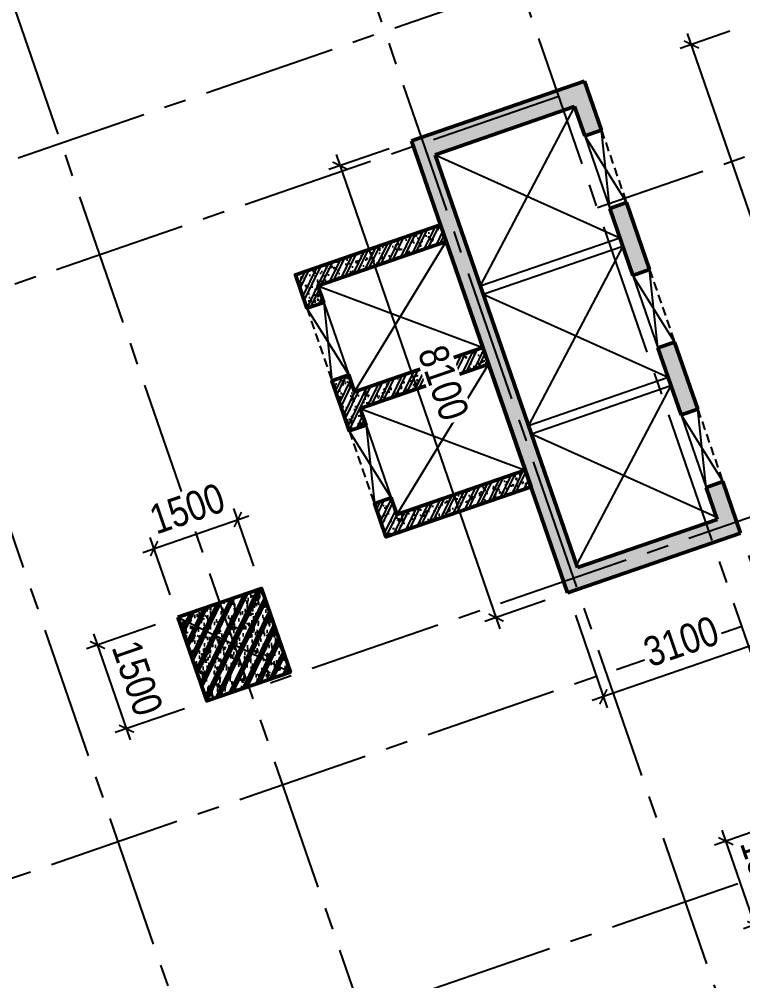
# Model space of a CAD drawing. Header units: millimetres. Extents: x -1534340 to 1713810, y -1348191 to 1114081.
# Drawn here: x 904508 to 916762, y -479346 to -463057 of the extents above; entities that cross this region are included whole.
import ezdxf
from ezdxf.xclip import XClip

# ---------------------------------------------------------------- set-up
doc = ezdxf.new("R2010")
doc.units = ezdxf.units.MM
doc.header["$LTSCALE"] = 100
doc.header["$XCLIPFRAME"] = 0
doc.header["$PDMODE"] = 32
doc.header["$PDSIZE"] = 2.5
for name, pattern in [('CENTER2', [1.125, 0.75, -0.125, 0.125, -0.125]), ('DASHED', [4.5, 3, -1.5]), ('Xref_ST_MBDV Cot vach 30.7.2022$0$DASHDOT', [1, 0.5, -0.25, 0, -0.25])]:
    doc.linetypes.add(name, pattern=pattern)
for name, color, linetype in [('ccu11-Khuat', 9, 'DASHED'), ('ccu11-Manh', 8, 'Continuous'), ('ccu11-Thay', 7, 'Continuous'), ('ccu12-Manh', 8, 'Continuous'), ('ccu12-Truc', 13, 'CENTER2'), ('KC2-DIM', 251, 'Continuous'), ('KT-Hatch', 251, 'Continuous'), ('xref.asix of  podium$0$xref.asix of  podium$0$KT-Hatch', 251, 'Continuous'), ('Xref_ST_MBDV Cot vach 30.7.2022$0$Xref_ST_MBDV Cot vach 30.7.2022|Xref_ST_MBDV Cot vach 30.7.2022|Xref_ST_MBDV Cot vach 30.7.2022|Xref_ST_MBDV Cot vach 30.7.2022|A-WALL-PATT', 251, 'Continuous'), ('Xref_ST_MBDV Cot vach 30.7.2022$0$Xref_ST_MBDV Cot vach 30.7.2022|Xref_ST_MBDV Cot vach 30.7.2022|Xref_ST_MBDV Cot vach 30.7.2022|Xref_ST_MBDV Cot vach 30.7.2022|Site_plot line', 1, 'Xref_ST_MBDV Cot vach 30.7.2022$0$DASHDOT')]:
    doc.layers.add(name, color=color, linetype=linetype)
for name, color, linetype, lineweight in [('KT-Net cot vach', 6, 'Continuous', 50), ('ST_MBDV Cot vach 220805$0$Xref_ST_MBDV Cot vach 30.7.2022$0$KT-Net cot vach', 6, 'Continuous', 50), ('xref.asix of  podium$0$xref.asix of  podium$0$ST_MBDV Cot vach 220805$0$KT-Net cot vach', 6, 'Continuous', 50)]:
    doc.layers.add(name, color=color, linetype=linetype, lineweight=lineweight)
doc.styles.add('Arial Narrow', font='ARIALN.TTF')
doc.dimstyles.new('ccu12-200', dxfattribs={"dimscale": 200, "dimtxt": 2.5, "dimasz": 1, "dimexe": 1, "dimexo": 2, "dimgap": 1, "dimtad": 1, "dimdec": 0, "dimrnd": 5, "dimdsep": 46, "dimtxsty": 'Arial Narrow', "dimblk": 'ARCHTICK', "dimcen": -1, "dimdle": 1, "dimclrd": 256, "dimclre": 256, "dimclrt": 3, "dimadec": 0, "dimazin": 2, "dimtfac": 0.1, "dimtdec": 0, "dimtmove": 0, "dimatfit": 1, "dimldrblk": 'ARCHTICK', "dimfxl": 1, "dimtvp": 0.8333333333333334, "dimtolj": 1, "dimtzin": 12, "dimarcsym": 0})

# ---------------------------------------------------------------- blocks, each defined once
blk = doc.blocks.new('Xref_ST_MBDV Cot vach 30.7.2022$0$Tuong Vay01-flat-1')
at = {"layer": 'Xref_ST_MBDV Cot vach 30.7.2022$0$Xref_ST_MBDV Cot vach 30.7.2022|Xref_ST_MBDV Cot vach 30.7.2022|Xref_ST_MBDV Cot vach 30.7.2022|Xref_ST_MBDV Cot vach 30.7.2022|A-WALL-PATT'}
h = blk.add_hatch(dxfattribs=at)
h.set_pattern_fill('ACET-2D-VATLIEU04', color=256, scale=50, pattern_type=2)
h.set_pattern_definition([(49.99999999999999, (-11139561.83942936, -1407213.44759845), (-225.902473859489, 189.5546824974008), [37.49999998626113, -412.4999998488724]), (355, (-11139561.83942936, -1407213.44759845), (32.12721218541265, 367.2157156157773), [29.99999999490911, -329.9999999440002]), (100.4514, (-11139531.95358936, -1407216.06226845), (-341.2315265778452, -62.9441868767608), [31.87009499667636, -350.57105596344]), (46.18420000000001, (-11139561.83942936, -1407113.44759845), (-319.1804974675179, 306.2520974436775), [56.24999996954708, -618.749999665018]), (96.6356, (-11139517.37105686, -1407120.34425195), (-516.9959221575409, -60.14402179722674), [47.80514400473094, -525.8565000520404]), (351.1842, (-11139561.83942936, -1407113.44759845), (84.74077420309186, 546.3954293043353), [45.00000000792112, -495.0000000871323]), (21, (-11139511.83942936, -1407138.44759845), (-105.6808218676597, 275.3079533968121), [37.49999999934682, -412.499999992815]), (326.0000000000001, (-11139511.83942936, -1407138.44759845), (206.1288045682013, 305.5985201385338), [30.00000001746614, -330.0000001921275]), (71.4514, (-11139486.96831286, -1407155.22340145), (-328.9637652803212, 110.3801005582791), [31.87009499870726, -350.5710559857798]), (37.50000000000001, (-11139561.83942936, -1407213.44759845), (-78.13452938385308, 101.8269011885859), [0, -325.9999998517854, 0, -334.9999998476936, 0, -331.2499998493985]), (7.499999999999999, (-11139561.83942936, -1407213.44759845), (-23.27934638224542, 176.8241910238285), [0, -191.0000000278261, 0, -318.5000000464012, 0, -126.2500000183929]), (327.5, (-11139673.33942936, -1407213.44759845), (71.94441751949489, 112.9301145330537), [0, -125.0000000614986, 0, -390.0000001918756, 0, -517.5000002546042]), (317.5, (-11139723.33942936, -1407213.44759845), (158.0205495897681, 172.4491691102739), [0, -162.4999999478019, 0, -258.9999999168043, 0, -367.4999998819521]), (45, (-11139561.83942936, -1407213.44759845), (-150.2601910028607, 150.2601910026278), []), (45, (-11139561.83942936, -1407152.19759845), (-150.2601910028607, 150.2601910026278), [])])
h.paths.add_polyline_path([(-82665.42454257607, -118500.0088302612), (-81837.41861176863, -121132.0343658989), (-80902.71611081436, -123728.0834242017), (-79862.87874617614, -126283.8385967175), (-78719.63840653747, -128795.0430432414), (-77474.89874527603, -131257.5152608277), (-76130.7324262727, -133667.1548922951), (-74689.37767251953, -136019.9495540815), (-73153.2345392555, -138311.981517314), (-71524.86091735773, -140539.4342316107), (-69806.96827445179, -142698.5986796832), (-68002.4171395041, -144785.8795539467), (-66114.21234000102, -146797.8012427511), (-64145.497998368, -148731.0136179249), (-62099.55229647644, -150582.2976132843), (-59979.78201714717, -152348.5705846979), (-57789.71687134914, -154026.8914431464), (-55533.00362077914, -155614.4655520306), (-53213.40000534989, -157108.6493807235), (-50834.76848621853, -158506.954906286), (-48401.06981415115, -159807.0537564463), (-45916.35643433966, -161006.7810866404), (-43384.76573854871, -162104.1391847725), (-40810.51317570359, -163097.3007977149), (-38197.88523275405, -163984.6121738681), (-35551.23229684308, -164764.5958169776), (-32874.96141154505, -165435.9529462866), (-30173.5289383363, -165997.5656592443), (-27451.44813587703, -166448.4963081502), (-24701.85157574899, -166789.3238736566), (-4396.734290909022, -168938.2567786218), (36420.01678077132, -167648.2249503911), (41836.4863632936, -160718.6374020646), (12445.38596707024, -24367.66042796941), (8472.910947457654, -9248.974452903174), (-4718.707271176856, -5521.400683149928), (-10557.45827306993, -9946.818014640827), (-34021.18647153303, -27848.24941525888), (-39776.65152562223, -32008.57135346811), (-41248.85870469548, -35293.77142358455), (-45787.31564925052, -38574.38242801698), (-49368.4870454669, -38942.00303377653), (-57644.18705056235, -44924.06981060421), (-59844.65461433306, -46601.45355761005), (-61968.93197572604, -48362.30333496258), (-64019.60134904832, -50208.3517090485), (-65993.2459566202, -52136.53199238679), (-67886.59205765836, -54143.61763671576), (-69696.47008413821, -56226.27801198442), (-71419.8706161473, -58381.05012253253), (-73053.93764149398, -60604.33085121214), (-74595.93274202198, -62892.42844269238), (-76043.29574720934, -65241.53179885377), (-77393.615911806, -67647.72832025355), (-78644.64476583898, -70107.01135663176), (-79794.29917307012, -72615.28586126259), (-80840.66479975358, -75168.37520986283), (-81781.99930225872, -77762.02815519366), (-82616.73522835784, -80391.9259061541), (-83343.48262714595, -83053.68931881292), (-83961.03136360087, -85742.88618860021), (-84468.3531336058, -88455.03863057657), (-84864.60300002433, -91185.62932156771), (-85149.1148865223, -93930.11565387133), (-85321.41487544402, -96683.60341540864), (-85381.30445068702, -99529.50948559865), (-85328.50406530127, -102200.8374458619), (-85163.21024433896, -104955.3926120612), (-84885.69993967563, -107700.5945179402), (-84496.42936686985, -110432.1923394061), (-83996.04728951491, -113145.6335586284), (-83385.3738030456, -115836.3975027683)], flags=16)
h.paths.add_polyline_path([(-83625.45879450254, -118780.6341908188), (-82785.20518665202, -121451.592054751), (-81836.67593448795, -124086.0436255364), (-80781.45706173405, -126679.6041032514), (-79621.30565389246, -129227.9548506811), (-78358.15352366865, -131726.8525110248), (-76994.10399421491, -134172.1360737709), (-75531.42839684151, -136559.7338032422), (-73972.56228888594, -138885.6700187323), (-72320.10139823705, -141146.0717144171), (-70576.79730102606, -143337.1750085717), (-68745.55283991061, -145455.3314108832), (-66829.41729043424, -147497.0138977058), (-64831.58128353581, -149458.8227850739), (-62755.37149274349, -151337.4913895966), (-60604.24509477988, -153129.8914679771), (-58381.7840128839, -154833.0384259534), (-56091.68895242736, -156444.0962880657), (-53737.77323871478, -157960.3824199464), (-51323.95646727085, -159379.3719952791), (-48854.25797718205, -160698.7021999834), (-46332.79015832208, -161916.1761666269), (-43763.75160367042, -163029.7666325136), (-41151.42011806555, -164037.6193153583), (-38500.14559506811, -164938.0560009221), (-35814.34277378954, -165729.5773374715), (-33098.48388773762, -166410.8653324069), (-30357.09121792205, -166980.7855469028), (-27594.72956264392, -167438.3889849058), (-24815.98988816142, -167782.8289991841), (-4433.735052675009, -169939.9255319908), (36919.56229590811, -168632.9359166666), (42912.68845487945, -160965.5998827359), (13418.22973546013, -24135.12373521132), (9294.838300889242, -8442.070929647249), (-4925.935208282433, -4423.687328800617), (-11162.76267831214, -9150.82235655561), (-34617.47974592447, -27045.37879939191), (-40579.63196872547, -31355.10398377781), (-42051.83914779872, -34640.30405389448), (-46155.98199344426, -37606.97231750819), (-49737.15338966064, -37974.59292326774), (-58240.31235744618, -44121.0777798905), (-60467.11885703541, -45818.53930653841), (-62622.81900685839, -47605.43596977205), (-64703.8232677374, -49478.79233927629), (-66706.66158131324, -51435.49383058609), (-68628.013630962, -53472.26783320424), (-70464.66541309468, -55585.73726807744), (-72213.55809716694, -57772.38228180911), (-73871.79587351345, -60028.54927773564), (-75436.60120790266, -62350.49395546387), (-76905.37393212318, -64734.34577669739), (-78275.66833624989, -67176.13529814105), (-79545.20269040763, -69671.7966022063), (-80711.86304414831, -72217.17406733404), (-81773.70674647763, -74808.02928769216), (-82728.96568063274, -77440.04813065287), (-83576.04920824617, -80108.84792049509), (-84313.5468179807, -82809.98473610263), (-84940.23047422245, -85538.9608107484), (-85455.05666192248, -88291.23202148662), (-85857.16812421381, -91062.21545574092), (-86145.88844638877, -93847.29761108034), (-86320.75738810934, -96641.83923533), (-86381.51240370423, -99528.87035845965), (-86327.91179009154, -102240.684236032), (-86160.19218073785, -105035.6641918905), (-85878.57688103244, -107821.473743778), (-85483.548480995, -110593.4755141111), (-84975.76463904232, -113347.0545681345), (-84356.0573821161, -116077.6233250971)])
at = {"layer": 'Xref_ST_MBDV Cot vach 30.7.2022$0$Xref_ST_MBDV Cot vach 30.7.2022|Xref_ST_MBDV Cot vach 30.7.2022|Xref_ST_MBDV Cot vach 30.7.2022|Xref_ST_MBDV Cot vach 30.7.2022|Site_plot line', "ltscale": 5000}
blk.add_arc((-17764.15298610739, -99528.87035845988), 69167.3594175971, 126.1463596527413, 263.7926961611879, dxfattribs=at)
blk = doc.blocks.new('LOI-KD-PN')
at = {"layer": 'KT-Hatch'}
h = blk.add_hatch(dxfattribs=at)
h.set_pattern_fill('BTCT', color=256, scale=40, angle=19.0471379539965)
h.set_pattern_definition([(69.04713795399645, (-1438.872973347316, -2076.931861215679), (279.3877533547662, 69.903385280477), [29.99999999999995, -329.9999999999992]), (14.04713795399642, (-1438.872973347316, -2076.931861215679), (-150.6518396180941, 266.2915946709811), [23.99999999999998, -263.9999999999996]), (119.4985379539964, (-1415.590661877999, -2071.106577622413), (128.7361747717527, 336.1948768307957), [25.49607599999999, -280.4568447999998]), (65.2313379539965, (-1464.980648078723, -2001.311828683713), (425.1305970221304, 76.73314454503654), [45, -495]), (115.6827379539964, (-1429.553094464587, -1994.917422253522), (226.2363583837528, 490.3234749361438), [38.24411519999979, -420.6851999999984]), (10.23133795399642, (-1464.980648078723, -2001.311828683713), (226.2359755744279, 490.3236516953235), [35.99999999999976, -395.9999999999981]), (40.04713795399648, (-1420.643713129917, -2007.16299945116), (278.2478686892407, -74.31099224333835), [30, -330]), (345.0471379539965, (-1420.643713129917, -2007.16299945116), (-2.662340959559013, 305.9413376994765), [24, -264]), (90.49853795399616, (-1397.456394660519, -2013.355596939393), (275.5857060422185, 231.6301287124563), [25.496076, -280.4568447999999]), (56.54713795399648, (-1438.872973347316, -2076.931861215679), (-38.85777900570817, 127.4545480190627), [0, -260.7999999999999, 0, -267.9999999999999, 0, -264.9999999999999]), (26.54713795399645, (-1438.872973347316, -2076.931861215679), (47.98077147784923, 183.4678019936752), [0, -152.8, 0, -254.8, 0, -101]), (346.5471379539965, (-1523.189309620531, -2106.041918540839), (204.7826262224386, 61.15631196729441), [0, -99.99999999999949, 0, -311.999999999998, 0, -413.999999999998]), (336.5471379539965, (-1560.999325886602, -2119.095755906426), (207.4352439007965, 113.9778841873155), [0, -129.9999999999998, 0, -207.1999999999998, 0, -293.9999999999995]), (64.04713795399645, (-1438.872973347316, -2076.931861215679), (-134.8731593255321, 65.64473241281163), []), (64.04713795399645, (-1372.033676213352, -2053.855718950159), (-134.8731593255321, 65.64473241281163), [])])
h.paths.add_polyline_path([(-25413.34261105466, 16274.23071733973), (-27870.99366831291, 15425.73128858348), (-27675.18610782945, 14858.58104459388), (-27391.61098583438, 14956.48482483561), (-27489.51476607635, 15240.05994683038), (-25315.43883078266, 15990.65559535031), (-24695.38155591837, 14194.6798227164), (-26869.45749121206, 13444.08417419653), (-26967.36127145379, 13727.65929619136), (-27250.93639344862, 13629.75551594963), (-27055.12883296516, 13062.60527195997), (-26957.22505272343, 12779.03014996514), (-26673.6499307286, 12876.93393020687), (-26771.55371097033, 13160.5090522017), (-24597.47777567664, 13911.10470072157), (-23977.42050081235, 12115.12892808771), (-26151.49643610604, 11364.53327956778), (-26249.40021634777, 11648.10840156261), (-26532.9753383426, 11550.20462132094), (-26337.16777785914, 10983.05437733122), (-23879.51672060112, 11831.55380608741)])
at = {"layer": 'ccu11-Khuat', "color": 6, "ltscale": 0.5, "elevation": 1.490472173669433e-05}
for points in [[(-27675.18610782991, 14858.58104459493), (-27250.93639346841, 13629.75551594392)], [(-26957.22505272459, 12779.03014996595), (-26532.97533836332, 11550.20462131494)]]:
    blk.add_lwpolyline(points, dxfattribs=at)
at = {"layer": 'ccu11-Thay', "color": 6, "ltscale": 0.5, "elevation": 1.490472173669433e-05}
for points in [[(-27391.61098583299, 14956.4848248327), (-26967.36127147148, 13727.65929618146)], [(-26673.6499307279, 12876.93393020373), (-26249.4002163664, 11648.10840155248)]]:
    blk.add_lwpolyline(points, dxfattribs=at)
at = {"layer": 'ccu12-Manh', "ltscale": 0.5, "elevation": 1.490472173669433e-05}
for points in [[(-26869.45749121206, 13444.08417419653), (-25315.4388308113, 15990.65559534042)], [(-27489.51476607635, 15240.05994683038), (-24695.38155594724, 14194.67982270644)], [(-24597.47777570551, 13911.10470071161), (-26151.49643610604, 11364.53327956778)], [(-26771.55371097033, 13160.5090522017), (-23977.42050081235, 12115.12892808771)]]:
    blk.add_lwpolyline(points, dxfattribs=at)
at = {"layer": 'KC2-DIM', "ltscale": 0.5, "elevation": 1.490472173669433e-05}
for points in [[(-26967.36127147195, 13727.65929618193), (-27675.18610783014, 14858.58104459528)], [(-27391.61098583345, 14956.48482483305), (-27250.93639346887, 13629.75551594427)], [(-26673.64993072813, 12876.93393020408), (-26532.97533836355, 11550.20462131529)], [(-26249.40021636663, 11648.10840155295), (-26957.22505272483, 12779.0301499663)]]:
    blk.add_lwpolyline(points, dxfattribs=at)
at = {"layer": 'ST_MBDV Cot vach 220805$0$Xref_ST_MBDV Cot vach 30.7.2022$0$KT-Net cot vach', "elevation": 1.490472173669433e-05}
blk.add_lwpolyline([(-25413.34261105466, 16274.23071733973), (-27870.99366831291, 15425.73128858348), (-27675.18610782945, 14858.58104459388), (-27391.61098583438, 14956.48482483561), (-27489.51476607635, 15240.05994683038), (-25315.43883078266, 15990.65559535031), (-24695.38155591837, 14194.6798227164), (-26869.45749121206, 13444.08417419653), (-26967.36127145379, 13727.65929619136), (-27250.93639344862, 13629.75551594963), (-27055.12883296516, 13062.60527195997), (-26957.22505272343, 12779.03014996514), (-26673.6499307286, 12876.93393020687), (-26771.55371097033, 13160.5090522017), (-24597.47777567664, 13911.10470072157), (-23977.42050081235, 12115.12892808771), (-26151.49643610604, 11364.53327956778), (-26249.40021634777, 11648.10840156261), (-26532.9753383426, 11550.20462132094), (-26337.16777785914, 10983.05437733122), (-23879.51672060112, 11831.55380608741)], close=True, dxfattribs=at)
at = {"layer": 'xref.asix of  podium$0$xref.asix of  podium$0$ST_MBDV Cot vach 220805$0$KT-Net cot vach', "color": 6}
for p, q in [((-27391.61098583392, 14956.4848248355, 1.490472173669433e-05), (-27675.18610783084, 14858.58104459842, 1.490472173669433e-05)), ((-26967.36127147241, 13727.65929618425, 1.490472173669433e-05), (-27250.93639346934, 13629.75551594718, 1.490472173669433e-05))]:
    blk.add_line(p, q, dxfattribs=at)
blk = doc.blocks.new('Grid-ST-flat-3')
at = {"layer": 'ccu12-Truc', "ltscale": 30}
for p, q in [((343189.8455156267, -39014.65546948352), (361219.3016763728, -91236.39007851167)), ((340897.6132794917, -39806.04435974167), (359986.9050177329, -95097.55833493307)), ((335415.1609209012, -41698.85077767866), (354504.452659484, -96990.36475386203)), ((332626.6722212732, -42661.57128335355), (351715.9639600301, -97953.08526004129)), ((373810.3320323362, -49513.02102186112), (349695.2078323849, -57838.72253210988)), ((348389.8671523775, -54057.70604856691), (307655.7401533651, -68121.08717252291)), ((375703.1355340295, -54995.47438727948), (343807.6216429826, -66007.34088114498)), ((349042.5590209737, -55948.20686175593), (308308.4320219612, -70011.58798571193)), ((377595.9390357225, -60477.92775269796), (312746.7367284151, -82866.99351539748)), ((352142.8453968058, -64928.08572440385), (311408.7183977929, -78991.46684835991))]:
    blk.add_line(p, q, dxfattribs=at)
blk = doc.blocks.new('LOI-B2-T1-PN')
at = {"layer": 'xref.asix of  podium$0$xref.asix of  podium$0$KT-Hatch'}
h = blk.add_hatch(dxfattribs=at)
h.set_pattern_fill('BTCT', color=256, scale=40)
h.set_pattern_definition([(49.99999999999999, (106559.8543703835, -42147.03074568091), (286.9040730403014, -25.10085399303804), [30, -330]), (355, (106559.8543703835, -42147.03074568091), (-55.50053344520001, 300.8768534800047), [24, -264]), (100.4514, (106583.7630423829, -42149.12248168094), (231.4037526856086, 275.7758168243814), [25.496076, -280.4568448]), (46.18420000000001, (106559.8543703835, -42067.03074568091), (426.8964194502578, -66.20760573160723), [45, -495]), (96.6356, (106595.4290683828, -42072.54806848092), (373.8650822194813, 389.6471483601767), [38.2441152, -420.6852]), (351.1842, (106559.8543703835, -42067.03074568091), (373.8647780534509, 389.6474403701299), [36, -396]), (21, (106599.8543703835, -42087.03074568091), (238.7628208473847, -161.0475562661355), [30, -330]), (326.0000000000001, (106599.8543703835, -42087.03074568091), (97.32613276863269, 290.0600180187412), [24, -264]), (71.4514, (106619.7512635831, -42100.45138808095), (336.089051432596, 129.012198683981), [25.496076, -280.4568448]), (37.50000000000001, (106559.8543703835, -42147.03074568091), (4.863942126916267, 133.1575415325246), [0, -260.8, 0, -268, 0, -265]), (7.499999999999999, (106559.8543703835, -42147.03074568091), (105.2278149768594, 157.7646847529441), [0, -152.8, 0, -254.8, 0, -101]), (327.5, (106470.6543703843, -42147.03074568091), (213.5289744689636, -9.021948693751902), [0, -100, 0, -312, 0, -414]), (317.5, (106430.6543703843, -42147.03074568091), (233.2744677369545, 40.04199293292709), [0, -130, 0, -207.2, 0, -294]), (45, (106559.8543703835, -42147.03074568091), (-106.0660171779821, 106.0660171779821), []), (45, (106630.5650483835, -42147.03074568091), (-106.0660171779821, 106.0660171779821), [])])
h.paths.add_polyline_path([(49433.65392537601, 3363.971816275036), (49622.70400670543, 3429.241003099829), (52034.40045988187, -3556.159502078313), (48915.07411792129, -4633.101084687049), (48640.94353325665, -3839.090743097011), (45994.24239462428, -4752.85935864388), (45691.49887049571, -3875.972566526849), (45975.07399249263, -3778.068786289543), (46163.59643967636, -4324.117936077528), (48526.72245631367, -3508.253100767964), (46111.76254379749, 3486.599908476695), (43748.63652716018, 2670.735073167132), (43919.09460751154, 2177.008775634924), (43635.51948551461, 2079.104995397851), (43350.84032822028, 2903.668935258873), (49116.86780881323, 4894.379133414477), (49182.13699563965, 4705.32905208366), (46346.385775676, 3726.291249711998), (49117.06275638752, -4298.884702786105), (51763.76389501989, -3385.116087239236)])
h.paths.add_polyline_path([(45550.82427813113, -2549.2432576383), (45267.2491561342, -2647.147037875606), (44875.63403518684, -1512.846549890004), (45159.2091571819, -1414.942769652931)], flags=17)
h.paths.add_polyline_path([(44734.9594428204, -186.1172410016879), (44451.38432082534, -284.0210212389939), (44059.76919987611, 850.2794667466078), (44343.34432187304, 948.1832469836809)], flags=17)
h.paths.add_polyline_path([(42855.74765053205, -4855.010368898511), (42572.17252853513, -4952.914149135584), (42759.82144065574, -5496.433132962091), (40396.69542402029, -6312.297968271887), (37981.73551150225, 682.555040972773), (40344.86152813956, 1498.419876282569), (40516.19314355403, 1002.163412788883), (40799.76826555096, 1100.067193025956), (40514.21557319351, 1927.161298848689), (37583.93931256421, 915.4889030647464), (40227.34137896635, -6741.039390838239), (43157.61763959564, -5729.366995054064)])
h.paths.add_polyline_path([(42431.49793617055, -3626.184840247501), (42147.92281417362, -3724.088620484574), (41756.30769322626, -2589.788132498972), (42039.88281522132, -2491.884352261899)], flags=17)
h.paths.add_polyline_path([(41615.63310086168, -1263.058823610656), (41332.05797886476, -1360.962603847962), (40940.44285791554, -226.6621158623602), (41224.01797991246, -128.7583356250543)], flags=17)
at = {"ltscale": 0.5}
for points in [[(38748.64845669363, -1538.783414665668), (41111.77447333024, -722.918579354824)], [(38797.60034681251, -1680.570975663897), (41160.72636344936, -864.7061403541593)], [(39564.51329200342, -3901.909431302338), (41927.6393086398, -3086.044595991494)], [(39613.46518212208, -4043.696992300509), (41976.59119875915, -3227.832156990771)]]:
    blk.add_lwpolyline(points, dxfattribs=at)
at = {"layer": 'ccu11-Khuat', "color": 6, "ltscale": 0.5}
for points in [[(40799.76826555096, 1100.067193025956), (41224.01797991246, -128.7583356250543)], [(41615.63310086331, -1263.058823609666), (42039.88281522482, -2491.884352260677)], [(42431.49793617055, -3626.184840247501), (42855.74765053205, -4855.010368898511)]]:
    blk.add_lwpolyline(points, dxfattribs=at)
at = {"layer": 'ccu11-Thay', "color": 6, "ltscale": 0.5}
for points in [[(40516.19314355403, 1002.163412788883), (40940.44285791554, -226.6621158623602)], [(41332.05797886639, -1360.96260384674), (41756.30769322789, -2589.788132497983)], [(42147.92281417362, -3724.088620484574), (42572.17252853513, -4952.914149135817)]]:
    blk.add_lwpolyline(points, dxfattribs=at)
at = {"layer": 'ccu12-Manh', "ltscale": 0.5}
for points in [[(40344.86152813956, 1498.419876282569), (38748.64845669386, -1538.78341466561)], [(37981.73551150225, 682.555040972773), (41111.77447333024, -722.918579354824)], [(41160.72636344936, -864.7061403542175), (39564.51329200366, -3901.909431302396)], [(38797.60034681205, -1680.570975664014), (41927.63930864003, -3086.044595991611)], [(41976.59119875869, -3227.832156990888), (40380.37812731299, -6265.035447939066)], [(39613.46518212138, -4043.696992300684), (42743.50414394937, -5449.170612628281)]]:
    blk.add_lwpolyline(points, dxfattribs=at)
at = {"layer": 'KC2-DIM', "ltscale": 0.5}
for points in [[(40516.19314355403, 1002.163412788883), (41224.01797991246, -128.7583356250543)], [(40940.44285791554, -226.6621158623602), (40799.76826555096, 1100.067193025956)], [(41756.30769322487, -2589.788132498972), (41615.63310086029, -1263.058823610656)], [(41332.05797886336, -1360.962603847729), (42039.88281522179, -2491.884352261666)], [(42147.9228141692, -3724.088620485563), (42855.74765052786, -4855.0103688995)], [(42572.1725285307, -4952.914149136806), (42431.49793616636, -3626.18484024849)]]:
    blk.add_lwpolyline(points, dxfattribs=at)
at = {"layer": 'xref.asix of  podium$0$xref.asix of  podium$0$ST_MBDV Cot vach 220805$0$KT-Net cot vach', "extrusion": (-3.35282951705558e-09, 1.998521292752062e-08, 0.9999999999999999)}
for p, q in [((40514.21557319351, 1927.161298848689), (37583.93931256421, 915.4889030647464)), ((40799.76826555096, 1100.067193025956), (40514.21557319351, 1927.161298848689)), ((40344.86152813956, 1498.419876282569), (37981.73551150225, 682.555040972773)), ((40516.19314355403, 1002.163412788883), (40344.86152813956, 1498.419876282569)), ((37583.93931256421, 915.4889030647464), (40227.34137896635, -6741.039390838239)), ((37981.73551150225, 682.555040972773), (40396.69542402029, -6312.297968271887)), ((43157.61763959564, -5729.366995054064), (42855.74765053205, -4855.010368898511)), ((42759.82144065574, -5496.433132962091), (42572.17252853513, -4952.914149135584)), ((40396.69542402029, -6312.297968271887), (42759.82144065574, -5496.433132962091)), ((40227.34137896635, -6741.039390838239), (43157.61763959564, -5729.366995054064))]:
    blk.add_line(p, q, dxfattribs=at)
at = {"layer": 'xref.asix of  podium$0$xref.asix of  podium$0$ST_MBDV Cot vach 220805$0$KT-Net cot vach', "color": 6}
for p, q in [((40799.76826555096, 1100.067193025956), (40516.19314355403, 1002.163412788883)), ((41224.01797991246, -128.7583356250543), (40940.44285791554, -226.6621158623602)), ((41615.63310086168, -1263.058823610656), (41332.05797886476, -1360.962603847962)), ((42039.88281522132, -2491.884352261899), (41756.30769322626, -2589.788132498972)), ((42431.49793617055, -3626.184840247501), (42147.92281417362, -3724.088620484574)), ((42855.74765053205, -4855.010368898511), (42572.17252853513, -4952.914149135584))]:
    blk.add_line(p, q, dxfattribs=at)
at = {"layer": 'xref.asix of  podium$0$xref.asix of  podium$0$ST_MBDV Cot vach 220805$0$KT-Net cot vach', "color": 6, "extrusion": (-3.35282951705558e-09, 1.998521292752062e-08, 0.9999999999999999)}
for p, q in [((41615.63310086168, -1263.058823610656), (41224.01797991246, -128.7583356250543)), ((41332.05797886476, -1360.962603847962), (40940.44285791554, -226.6621158623602)), ((42147.92281417362, -3724.088620484574), (41756.30769322626, -2589.788132498972)), ((42431.49793617055, -3626.184840247501), (42039.88281522132, -2491.884352261899))]:
    blk.add_line(p, q, dxfattribs=at)
blk = doc.blocks.new('*U151')
h = blk.add_hatch()
h.set_pattern_fill('VATLIEU04', color=250, scale=40, style=0, pattern_type=2)
h.set_pattern_definition([(49.99999999999999, (550, -550), (286.9040730403014, -25.10085399303804), [30, -330]), (355, (550, -550), (-55.50053344520001, 300.8768534800047), [24, -264]), (100.4514, (573.908672, -552.091736), (231.4037526856086, 275.7758168243814), [25.496076, -280.4568448]), (46.18420000000001, (550, -470), (426.8964194502578, -66.20760573160723), [45, -495]), (96.6356, (585.574698, -475.5173228), (373.8650822194813, 389.6471483601767), [38.2441152, -420.6852]), (351.1842, (550, -470), (373.8647780534509, 389.6474403701299), [36, -396]), (21, (590, -490), (238.7628208473847, -161.0475562661355), [30, -330]), (326.0000000000001, (590, -490), (97.32613276863269, 290.0600180187412), [24, -264]), (71.4514, (609.8968932, -503.4206424), (336.089051432596, 129.012198683981), [25.496076, -280.4568448]), (37.50000000000001, (550, -550), (4.863942126916267, 133.1575415325246), [0, -260.8, 0, -268, 0, -265]), (7.499999999999999, (550, -550), (105.2278149768594, 157.7646847529441), [0, -152.8, 0, -254.8, 0, -101]), (327.5, (460.8, -550), (213.5289744689636, -9.021948693751902), [0, -100, 0, -312, 0, -414]), (317.5, (420.8, -550), (233.2744677369545, 40.04199293292709), [0, -130, 0, -207.2, 0, -294]), (45, (550, -550), (-120.2081528017131, 120.2081528017131), []), (45, (550, -501), (-120.2081528017131, 120.2081528017131), [])])
h.paths.add_polyline_path([(-475, 475), (1025, 475), (1025, -1025), (-475, -1025)])
at = {"color": 6, "ltscale": 0.25}
blk.add_lwpolyline([(-475, 475), (1025, 475), (1025, -1025), (-475, -1025)], close=True, dxfattribs=at)
at = {"layer": 'Defpoints', "linetype": 'ByBlock', "ltscale": 30}
for p, q in [((1025, 475), (-475, -1025)), ((-475, 475), (1025, -1025))]:
    blk.add_line(p, q, dxfattribs=at)
blk = doc.blocks.new('MBDV-B1-T1-PN')
at = {"layer": 'KT-Net cot vach', "rotation": 19.04713795399666}
blk.add_blockref('*U151', (34229.5406683262, -7447.579368080595), dxfattribs=at)
blk = doc.blocks.new('_ARCHTICK')
at = {"color": 0, "linetype": 'ByBlock', "const_width": 0.15}
blk.add_lwpolyline([(-0.5, -0.5), (0.5, 0.5)], dxfattribs=at)
blk = doc.blocks.new('*D1016')
at = {"layer": 'Defpoints', "color": 0, "ltscale": 0.5, "transparency": 16777216}
for p in [(908209.8733370309, -471533.5627796669), (908612.1762358558, -472698.8200693396), (907194.3006258819, -473188.3389705482)]:
    blk.add_point(p, dxfattribs=at)
at = {"layer": 'KC2-DIM', "lineweight": -2, "ltscale": 0.5, "transparency": 16777216}
for p, q in [((908481.6378622002, -472320.7199066798), (908144.604150203, -471344.512698337)), ((906602.9476457268, -472088.3508677032), (908398.9234183608, -471468.293592839)), ((907063.7622522262, -472810.2388078885), (906726.728540229, -471834.0315995455))]:
    blk.add_line(p, q, dxfattribs=at)
at = {"layer": 'KC2-DIM', "lineweight": -2, "ltscale": 0.5, "transparency": 16777216, "xscale": 200, "yscale": 200, "zscale": 200}
for p, rotation in [((908209.8733370309, -471533.5627796669), 19.04713795399314), ((906791.9977270567, -472023.0816808754), 199.0471379539931)]:
    blk.add_blockref('_ARCHTICK', p, dxfattribs=dict(at, rotation=rotation))
at = {"layer": 'KC2-DIM', "color": 3, "ltscale": 0.5, "transparency": 16777216, "insert": (907352.3546359037, -471347.9624868071), "char_height": 500, "attachment_point": 5, "rotation": 19.04713795399314, "style": 'Arial Narrow', "bg_fill": 3, "box_fill_scale": 1.1, "bg_fill_color": 256, "bg_fill_true_color": 13158600, "bg_fill_transparency": 0}
blk.add_mtext('\\A1;1500', dxfattribs=at)
blk = doc.blocks.new('*D1017')
at = {"layer": 'Defpoints', "color": 0, "ltscale": 0.5, "transparency": 16777216}
for p in [(907194.3006258818, -473188.3389705481), (907683.8195270903, -474606.2145805223), (906322.8437682248, -475076.0889146068)]:
    blk.add_point(p, dxfattribs=at)
at = {"layer": 'KC2-DIM', "lineweight": -2, "ltscale": 0.5, "transparency": 16777216}
for p, q in [((906816.200463222, -473318.8773442038), (905644.2747856864, -473723.4824914605)), ((905768.0556801885, -473469.1632233028), (906388.1129550526, -475265.1389959367)), ((907305.7193644305, -474736.7529541779), (906133.7936868949, -475141.3581014347))]:
    blk.add_line(p, q, dxfattribs=at)
at = {"layer": 'KC2-DIM', "lineweight": -2, "ltscale": 0.5, "transparency": 16777216, "xscale": 200, "yscale": 200, "zscale": 200}
for p, rotation in [((905833.3248670163, -473658.2133046327), 109.0471379539931), ((906322.8437682248, -475076.0889146068), 289.0471379539931)]:
    blk.add_blockref('_ARCHTICK', p, dxfattribs=dict(at, rotation=rotation))
at = {"layer": 'KC2-DIM', "color": 3, "ltscale": 0.5, "transparency": 16777216, "insert": (906508.4440610847, -474218.5702134798), "char_height": 500, "attachment_point": 5, "rotation": 289.0471379539931, "style": 'Arial Narrow', "bg_fill": 3, "box_fill_scale": 1.1, "bg_fill_color": 256, "bg_fill_true_color": 13158600, "bg_fill_transparency": 0}
blk.add_mtext('\\A1;1500', dxfattribs=at)
blk = doc.blocks.new('*D1019')
at = {"layer": 'Defpoints', "color": 0, "ltscale": 0.5, "transparency": 16777216}
for p in [(917836.5384269417, -476511.7436562817), (918326.0573281503, -477929.619266256), (916965.081569285, -478399.4936003404)]:
    blk.add_point(p, dxfattribs=at)
at = {"layer": 'KC2-DIM', "lineweight": -2, "ltscale": 0.5, "transparency": 16777216}
for p, q in [((917458.438264282, -476642.2820299373), (916286.5125867466, -477046.8871771939)), ((916410.2934812487, -476792.5679090362), (917030.3507561128, -478588.5436816703)), ((917947.9571654905, -478060.1576399116), (916776.0314879551, -478464.7627871682))]:
    blk.add_line(p, q, dxfattribs=at)
at = {"layer": 'KC2-DIM', "lineweight": -2, "ltscale": 0.5, "transparency": 16777216, "xscale": 200, "yscale": 200, "zscale": 200}
for p, rotation in [((916475.5626680765, -476981.6179903661), 109.0471379539931), ((916965.081569285, -478399.4936003404), 289.0471379539931)]:
    blk.add_blockref('_ARCHTICK', p, dxfattribs=dict(at, rotation=rotation))
at = {"layer": 'KC2-DIM', "color": 3, "ltscale": 0.5, "transparency": 16777216, "insert": (917150.6818621448, -477541.9748992134), "char_height": 500, "attachment_point": 5, "rotation": 289.0471379539931, "style": 'Arial Narrow', "bg_fill": 3, "box_fill_scale": 1.1, "bg_fill_color": 256, "bg_fill_true_color": 13158600, "bg_fill_transparency": 0}
blk.add_mtext('\\A1;1500', dxfattribs=at)
blk = doc.blocks.new('*D1078')
at = {"layer": 'Defpoints', "color": 0, "ltscale": 0.5, "transparency": 16777216}
for p in [(916726.3858590256, -471764.1062219641), (913796.1095983961, -472775.7786177476), (914402.8810024143, -474533.2722967623)]:
    blk.add_point(p, dxfattribs=at)
at = {"layer": 'KC2-DIM', "lineweight": -2, "ltscale": 0.5, "transparency": 16777216}
for p, q in [((916856.9242326751, -472142.206384626), (917398.4264498685, -473710.6499823098)), ((913926.6479720456, -473153.8787804095), (914468.150189239, -474722.3223780933)), ((917522.2073443747, -473456.3307141541), (914213.8309210833, -474598.5414835871))]:
    blk.add_line(p, q, dxfattribs=at)
at = {"layer": 'KC2-DIM', "lineweight": -2, "ltscale": 0.5, "transparency": 16777216, "xscale": 200, "yscale": 200, "zscale": 200}
for p, rotation in [((917333.1572630438, -473521.5999009789), 19.04713795306617), ((914402.8810024143, -474533.2722967623), 199.0471379530662)]:
    blk.add_blockref('_ARCHTICK', p, dxfattribs=dict(at, rotation=rotation))
at = {"layer": 'KC2-DIM', "color": 3, "ltscale": 0.5, "transparency": 16777216, "insert": (915719.4382365961, -473597.0763554042), "char_height": 500, "attachment_point": 5, "rotation": 19.047137953066176, "style": 'Arial Narrow', "bg_fill": 3, "box_fill_scale": 1.1, "bg_fill_color": 256, "bg_fill_true_color": 13158600, "bg_fill_transparency": 0}
blk.add_mtext('\\A1;3100', dxfattribs=at)
blk = doc.blocks.new('*D1079')
at = {"layer": 'Defpoints', "color": 0, "ltscale": 0.5, "transparency": 16777216}
for p in [(911152.7075319932, -465119.2503238457), (913796.109598397, -472775.7786177481), (912584.3058363567, -473194.1515990383)]:
    blk.add_point(p, dxfattribs=at)
at = {"layer": 'KC2-DIM', "lineweight": -2, "ltscale": 0.5, "transparency": 16777216}
for p, q in [((910774.6073693313, -465249.7886974952), (909751.8536886219, -465602.8924919607)), ((909875.634583128, -465348.573223805), (912649.5750231815, -473383.2016803693)), ((913418.0094357352, -472906.3169913976), (912395.2557550259, -473259.4207858631))]:
    blk.add_line(p, q, dxfattribs=at)
at = {"layer": 'KC2-DIM', "lineweight": -2, "ltscale": 0.5, "transparency": 16777216, "xscale": 200, "yscale": 200, "zscale": 200}
for p, rotation in [((909940.9037699528, -465537.6233051359), 109.0471379530792), ((912584.3058363567, -473194.1515990383), 289.0471379530792)]:
    blk.add_blockref('_ARCHTICK', p, dxfattribs=dict(at, rotation=rotation))
at = {"layer": 'KC2-DIM', "color": 3, "ltscale": 0.5, "transparency": 16777216, "insert": (911692.9645466211, -469217.3065559542), "char_height": 500, "attachment_point": 5, "rotation": 289.04713795307924, "style": 'Arial Narrow', "bg_fill": 3, "box_fill_scale": 1.1, "bg_fill_color": 256, "bg_fill_true_color": 13158600, "bg_fill_transparency": 0}
blk.add_mtext('\\A1;8100', dxfattribs=at)
blk = doc.blocks.new('*D1080')
at = {"layer": 'Defpoints', "color": 0, "ltscale": 0.5, "transparency": 16777216}
for p in [(916919.6085476499, -463131.0702916511), (915893.1486668017, -463485.4536447795), (919563.0106140539, -470787.5985855539)]:
    blk.add_point(p, dxfattribs=at)
at = {"layer": 'KC2-DIM', "lineweight": -2, "ltscale": 0.5, "transparency": 16777216}
for p, q in [((916541.5083849882, -463261.6086653007), (915704.0985854708, -463550.7228316042)), ((918601.8199200305, -471331.0320200131), (915827.879479977, -463296.4035634485)), ((919184.9104513922, -470918.1369592035), (918347.5006518748, -471207.251125507))]:
    blk.add_line(p, q, dxfattribs=at)
at = {"layer": 'KC2-DIM', "lineweight": -2, "ltscale": 0.5, "transparency": 16777216, "xscale": 200, "yscale": 200, "zscale": 200}
for p, rotation in [((915893.1486668017, -463485.4536447795), 109.0471379530792), ((918536.5507332057, -471141.9819386822), 289.0471379530791)]:
    blk.add_blockref('_ARCHTICK', p, dxfattribs=dict(at, rotation=rotation))
at = {"layer": 'KC2-DIM', "color": 3, "ltscale": 0.5, "transparency": 16777216, "insert": (917645.2094434702, -467165.1368955978), "char_height": 500, "attachment_point": 5, "rotation": 289.0471379530792, "style": 'Arial Narrow', "bg_fill": 3, "box_fill_scale": 1.1, "bg_fill_color": 256, "bg_fill_true_color": 13158600, "bg_fill_transparency": 0}
blk.add_mtext('\\A1;8100', dxfattribs=at)

msp = doc.modelspace()

# ---------------------------------------------------------------- block references
ref = msp.add_blockref('Xref_ST_MBDV Cot vach 30.7.2022$0$Tuong Vay01-flat-1', (942937.7587098863, -339010.0912266203))
XClip(ref).set_block_clipping_path([(-91541.67363452361, -190955.66829734467), (52438.32550173579, -76158.0499385341)])
for name, p in [('Grid-ST-flat-3', (564606.1853842187, -408415.083977497)), ('LOI-B2-T1-PN', (873568.7682194301, -466034.7392269101)), ('LOI-B2-T1-PN', (873568.76821943, -466034.7392269101))]:
    msp.add_blockref(name, p)
at = {"layer": 'ccu11-Manh'}
msp.add_blockref('MBDV-B1-T1-PN', (873568.7682194301, -466034.7392269101), dxfattribs=at)
at = {"layer": 'KC2-DIM'}
msp.add_blockref('LOI-KD-PN', (937055.5727098348, -482811.3553937307), dxfattribs=at)

# ---------------------------------------------------------------- next in the draw order: dimensions: what is measured, and where the dimension line sits
at = {"layer": 'KC2-DIM', "ltscale": 0.5}
for p1, p2, distance, picture, middle in [((919563.0106140542, -470787.5985855539), (916919.6085476502, -463131.0702916512), 1085.9131862012825, '*D1080', (917645.2094434702, -467165.1368955978)), ((916726.3858590256, -471764.1062219641), (913796.1095983961, -472775.7786177477), 1859.288995425537, '*D1078', (915719.4382365961, -473597.0763554042))]:
    dim = msp.add_aligned_dim(p1=p1, p2=p2, distance=distance, dimstyle='ccu12-200', override={"dimfxl": 150, "dimtfill": 1}, dxfattribs=at)
    dim.commit()
    dim.dimension.update_dxf_attribs({"geometry": picture, "text_midpoint": middle})
for base, p1, p2, angle, picture, middle in [((908209.8733370309, -471533.5627796669), (907194.3006258816, -473188.3389705481), (908612.1762358558, -472698.8200693396), 19.047137953993147, '*D1016', (907500.9355320437, -471778.3222302711)), ((916965.081569285, -478399.4936003404), (917836.5384269417, -476511.7436562817), (918326.0573281503, -477929.6192662559), 289.04713795399243, '*D1019', (916720.3221186808, -477690.5557953533))]:
    dim = msp.add_linear_dim(base=base, p1=p1, p2=p2, angle=angle, dimstyle='ccu12-200', override={"dimfxl": 150, "dimtfill": 1}, dxfattribs=at)
    dim.commit()
    dim.dimension.update_dxf_attribs({"geometry": picture, "text_midpoint": middle, "dimtype": 161})

# ---------------------------------------------------------------- next in the draw order: dimensions: what is measured, and where the dimension line sits
dim = msp.add_aligned_dim(p1=(911152.7075319932, -465119.2503238457), p2=(913796.109598397, -472775.778617748), distance=-1281.9923202456473, dimstyle='ccu12-200', override={"dimfxl": 150, "dimtfill": 1}, dxfattribs=at)
dim.commit()
dim.dimension.update_dxf_attribs({"geometry": '*D1079', "text_midpoint": (911692.9645466211, -469217.3065559542)})
dim = msp.add_linear_dim(base=(906322.8437682248, -475076.0889146068), p1=(907194.3006258816, -473188.3389705481), p2=(907683.8195270902, -474606.2145805223), angle=289.04713795399243, dimstyle='ccu12-200', override={"dimfxl": 150, "dimtfill": 1}, dxfattribs=at)
dim.commit()
dim.dimension.update_dxf_attribs({"geometry": '*D1017', "text_midpoint": (906078.0843176206, -474367.1511096197), "dimtype": 161})

doc.saveas('drawing.dxf')
